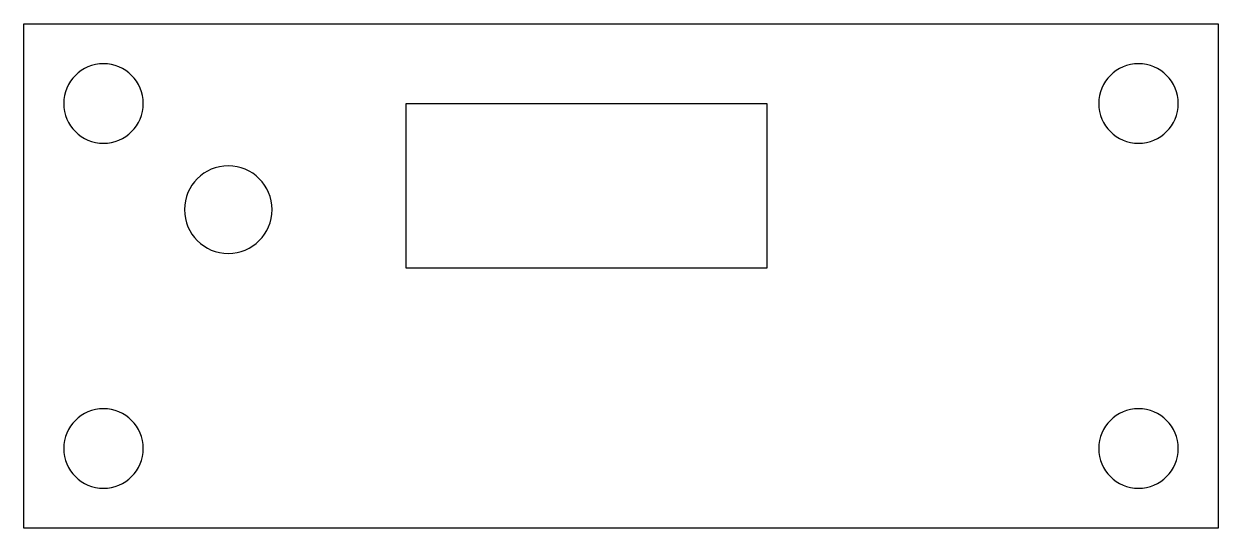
# Model space of a CAD drawing. Extents: x -3 to 42, y -3 to 16.
import ezdxf

# ---------------------------------------------------------------- set-up
doc = ezdxf.new("R2010")
doc.units = 0
doc.layers.add('LAYER_1', color=7, linetype='CONTINUOUS')

msp = doc.modelspace()

# ---------------------------------------------------------------- linework, layer by layer
at = {"layer": 'LAYER_1', "color": 250}
for points in [[(41.998, -3.005), (-3.002, -3.005), (-3.002, 15.995), (41.998, 15.995), (41.998, -3.005)], [(24.998, 6.795), (11.398, 6.795), (11.398, 12.995), (24.998, 12.995), (24.998, 6.795)]]:
    msp.add_lwpolyline(points, dxfattribs=at)
for points in [[(1.498, 12.995), (1.498, 12.167), (0.827, 11.495), (-0.002, 11.495), (-0.83, 11.495), (-1.502, 12.167), (-1.502, 12.995), (-1.502, 13.824), (-0.83, 14.495), (-0.002, 14.495), (0.827, 14.495), (1.498, 13.824), (1.498, 12.995)], [(40.498, 12.995), (40.498, 12.167), (39.827, 11.495), (38.998, 11.495), (38.17, 11.495), (37.498, 12.167), (37.498, 12.995), (37.498, 13.824), (38.17, 14.495), (38.998, 14.495), (39.827, 14.495), (40.498, 13.824), (40.498, 12.995)], [(6.349, 8.995), (6.349, 8.084), (5.61, 7.345), (4.698, 7.345), (3.787, 7.345), (3.049, 8.084), (3.049, 8.995), (3.049, 9.907), (3.787, 10.646), (4.698, 10.646), (5.61, 10.646), (6.349, 9.907), (6.349, 8.995)], [(1.498, -0.005), (1.498, -0.833), (0.827, -1.505), (-0.002, -1.505), (-0.83, -1.505), (-1.502, -0.833), (-1.502, -0.005), (-1.502, 0.824), (-0.83, 1.495), (-0.002, 1.495), (0.827, 1.495), (1.498, 0.824), (1.498, -0.005)], [(40.498, -0.005), (40.498, -0.833), (39.827, -1.505), (38.998, -1.505), (38.17, -1.505), (37.498, -0.833), (37.498, -0.005), (37.498, 0.824), (38.17, 1.495), (38.998, 1.495), (39.827, 1.495), (40.498, 0.824), (40.498, -0.005)]]:
    msp.add_open_spline(points, degree=3, knots=[0, 0, 0, 0, 1, 1, 1, 2, 2, 2, 3, 3, 3, 4, 4, 4, 4], dxfattribs=at)

doc.saveas('drawing.dxf')
